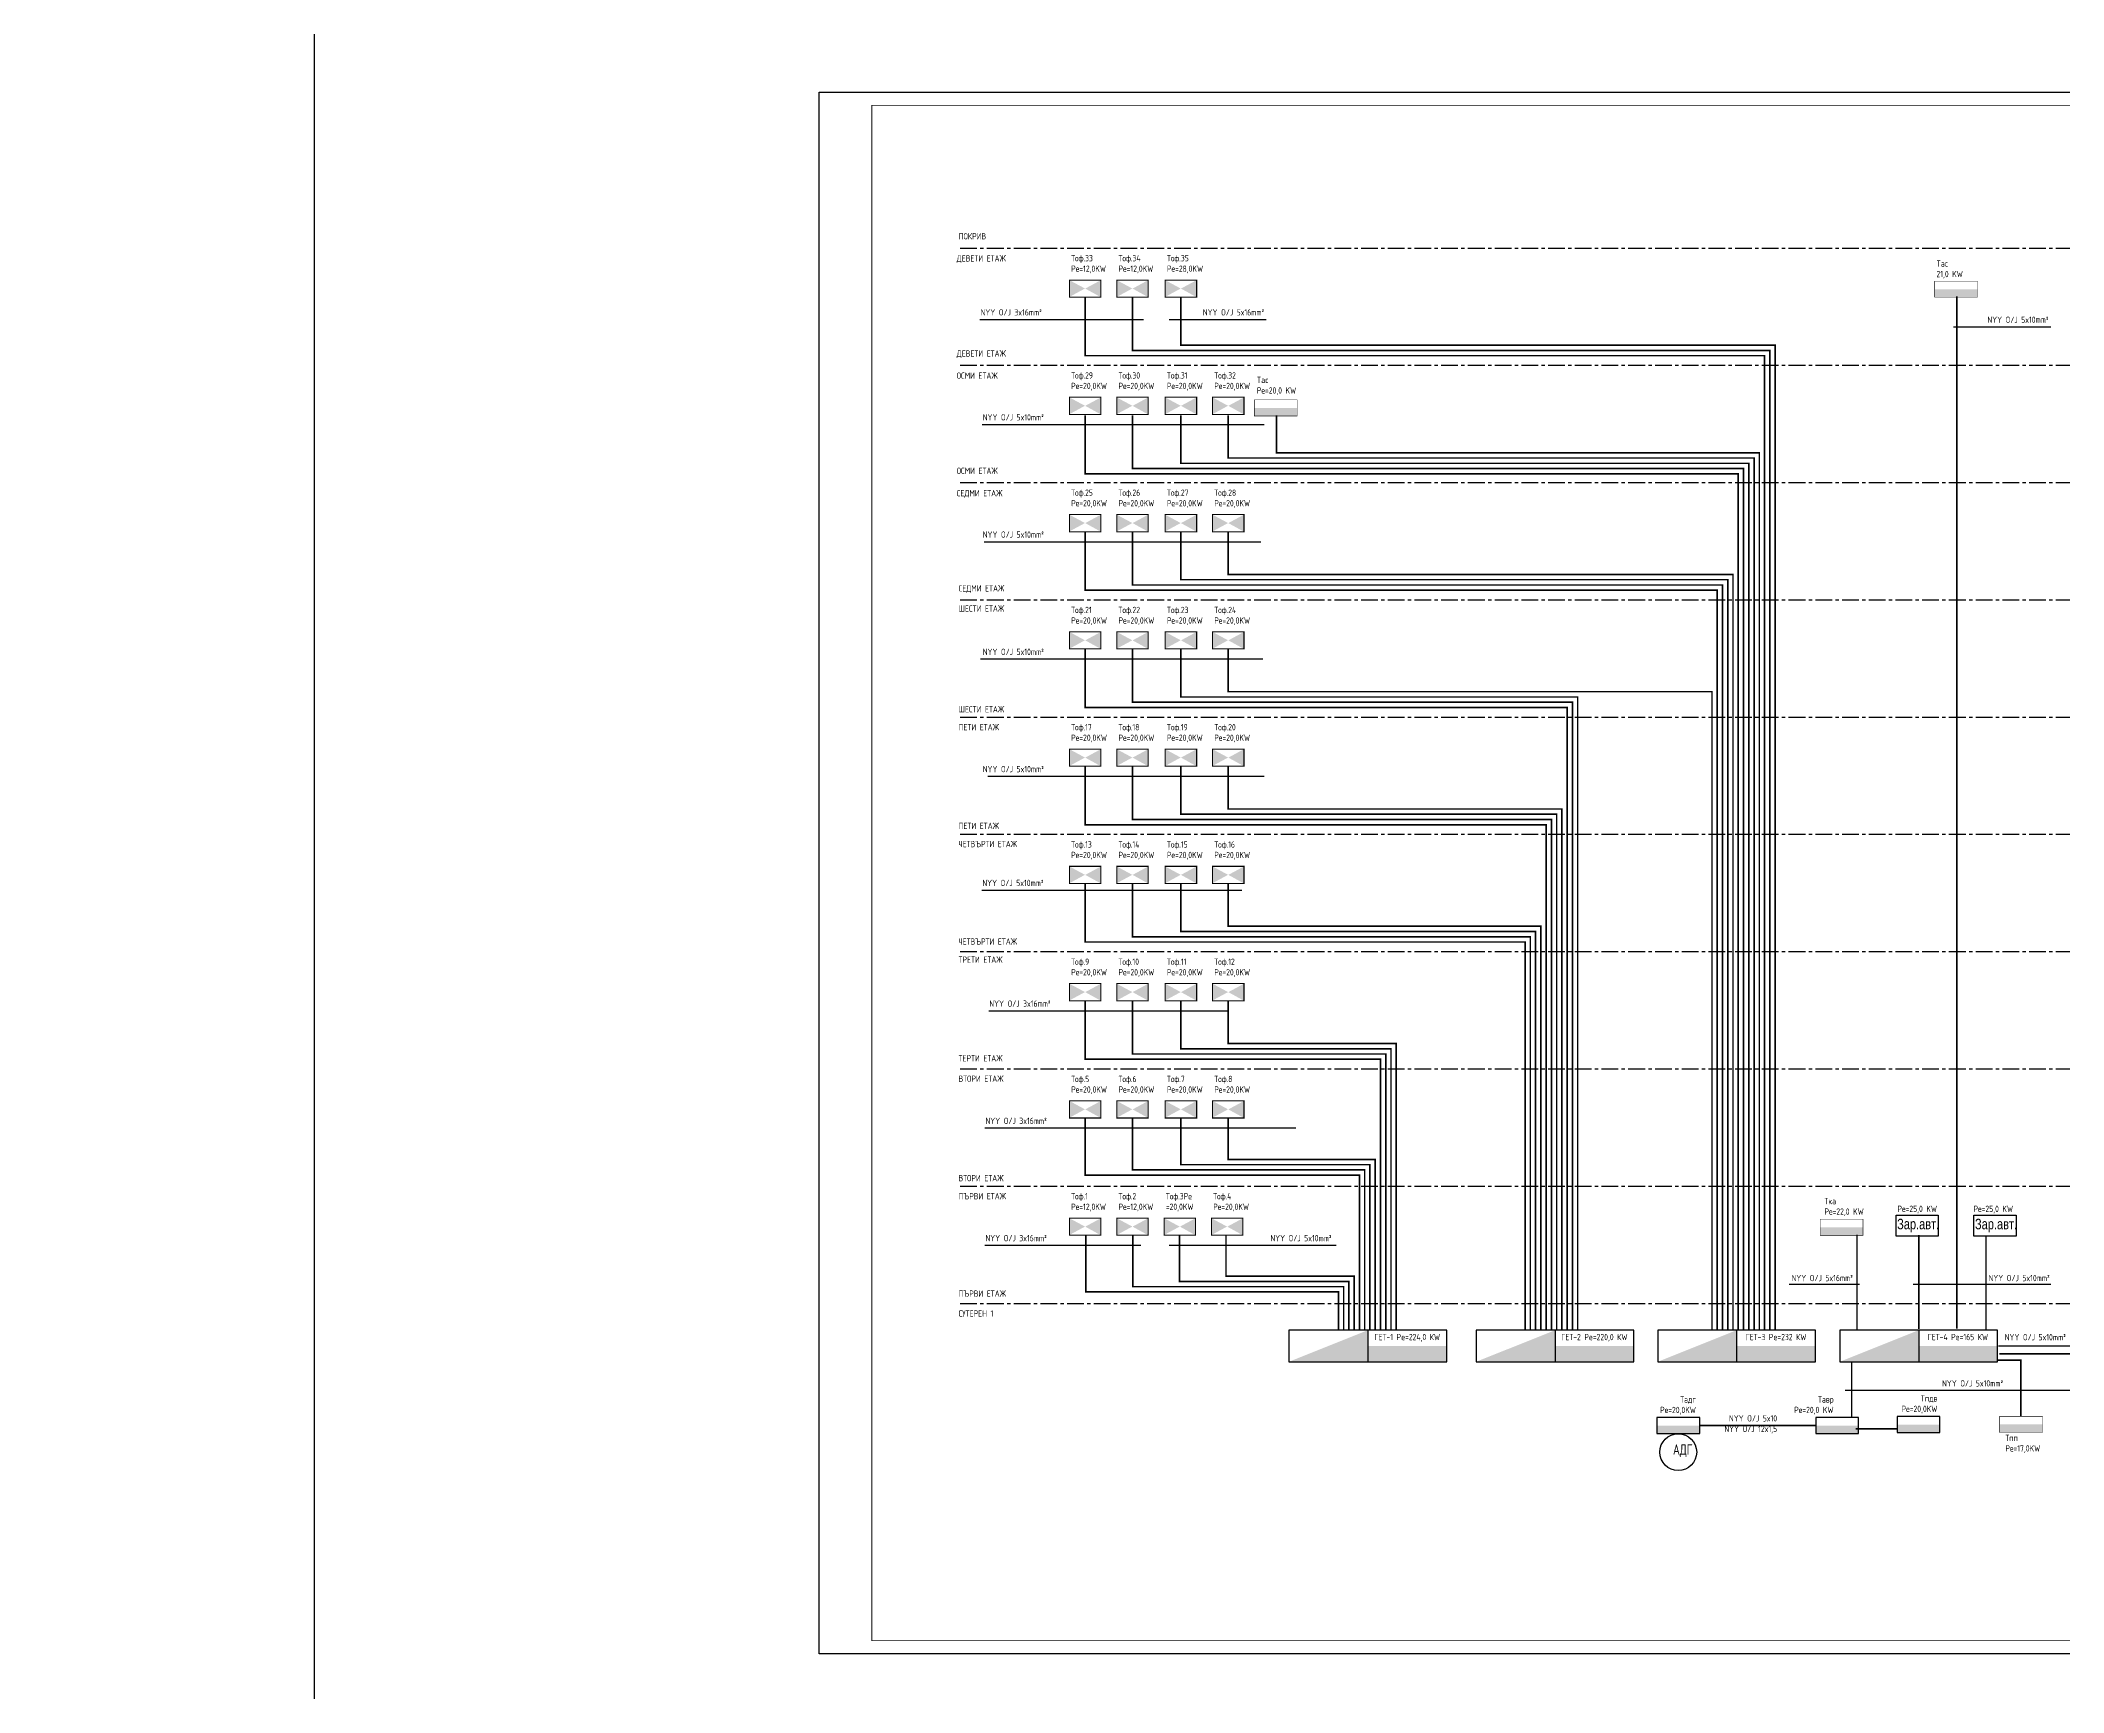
# Model space of a CAD drawing. Extents: x 25325 to 182345, y 3956 to 147305.
# Drawn here: x 41209 to 45055, y 14581 to 17723 of the extents above; entities that cross this region are included whole.
import ezdxf

# ---------------------------------------------------------------- set-up
doc = ezdxf.new("R2010")
doc.units = 0
doc.header["$MEASUREMENT"] = 0
doc.linetypes.add('CENTER', pattern=[50.8, 31.75, -6.35, 6.35, -6.35])
doc.layers.get('0').update_dxf_attribs({"linetype": 'CONTINUOUS'})
doc.layers.add('CAT6A UNDERGROUND PORTS ROUTING', color=1, linetype='CONTINUOUS')
doc.layers.add('ELSH', color=111, linetype='CONTINUOUS')
doc.styles.add('Alo_100', font='arial.ttf', dxfattribs={"width": 0.75, "height": 25})
doc.styles.get("Standard").update_dxf_attribs({"font": 'simplex.shx', "width": 0.7, "height": 10})
doc.styles.add('Tabla_100', font='simplex.shx', dxfattribs={"width": 0.7, "height": 20})

# ---------------------------------------------------------------- blocks, each defined once
blk = doc.blocks.new('A1_M100')
at = {"ltscale": 30}
blk.add_lwpolyline([(0, 5940), (8410, 5940), (8410, 0), (0, 0)], close=True, dxfattribs=at)
at = {"ltscale": 30, "const_width": 3}
blk.add_lwpolyline([(8360, 5890), (200, 5890), (200, 50), (8360, 50)], close=True, dxfattribs=at)

msp = doc.modelspace()

# ---------------------------------------------------------------- hatches: boundary and pattern name
at = {"layer": 'CAT6A UNDERGROUND PORTS ROUTING'}
h = msp.add_hatch(color=256, dxfattribs=at)
h.paths.add_polyline_path([(43224.71, 17267.02), (43194.94, 17250.96), (43224.71, 17234.61)])
h.paths.add_polyline_path([(43164.6, 17234.98), (43194.43, 17251.09), (43164.8, 17267.02)])
h = msp.add_hatch(color=256, dxfattribs=at)
h.paths.add_polyline_path([(43314.72, 17267.02), (43284.95, 17250.96), (43314.72, 17234.61)])
h.paths.add_polyline_path([(43254.61, 17234.98), (43284.44, 17251.09), (43254.81, 17267.02)])
h = msp.add_hatch(color=256, dxfattribs=at)
h.paths.add_polyline_path([(43406.73, 17267.02), (43376.97, 17250.96), (43406.73, 17234.61)])
h.paths.add_polyline_path([(43346.63, 17234.98), (43376.46, 17251.09), (43346.82, 17267.02)])
for points in [[(44891.22, 17234.61), (44809.75, 17234.61), (44809.75, 17249.8), (44891.22, 17249.8)], [(43597.86, 17008.82), (43516.39, 17008.82), (43516.39, 17024.01), (43597.86, 17024.01)], [(44673.44, 15450.61), (44591.97, 15450.61), (44591.97, 15465.8), (44673.44, 15465.8)], [(44281.63, 15073.37), (44363.1, 15073.37), (44363.1, 15088.56), (44281.63, 15088.56)], [(44583.62, 15073.37), (44665.08, 15073.37), (44665.08, 15088.56), (44583.62, 15088.56)], [(44738.37, 15075.51), (44819.84, 15075.51), (44819.84, 15090.7), (44738.37, 15090.7)], [(45014.75, 15075.6), (44933.28, 15075.6), (44933.28, 15090.79), (45014.75, 15090.79)]]:
    msp.add_hatch(color=256, dxfattribs=at).paths.add_polyline_path(points)
h = msp.add_hatch(color=256, dxfattribs=at)
h.paths.add_polyline_path([(43224.71, 17044.02), (43194.94, 17027.96), (43224.71, 17011.61)])
h.paths.add_polyline_path([(43164.6, 17011.98), (43194.43, 17028.09), (43164.8, 17044.02)])
h = msp.add_hatch(color=256, dxfattribs=at)
h.paths.add_polyline_path([(43314.72, 17044.02), (43284.95, 17027.96), (43314.72, 17011.61)])
h.paths.add_polyline_path([(43254.61, 17011.98), (43284.44, 17028.09), (43254.81, 17044.02)])
h = msp.add_hatch(color=256, dxfattribs=at)
h.paths.add_polyline_path([(43406.73, 17044.02), (43376.97, 17027.96), (43406.73, 17011.61)])
h.paths.add_polyline_path([(43346.63, 17011.98), (43376.46, 17028.09), (43346.82, 17044.02)])
h = msp.add_hatch(color=256, dxfattribs=at)
h.paths.add_polyline_path([(43496.74, 17044.02), (43466.98, 17027.96), (43496.74, 17011.61)])
h.paths.add_polyline_path([(43436.63, 17011.98), (43466.47, 17028.09), (43436.83, 17044.02)])
h = msp.add_hatch(color=256, dxfattribs=at)
h.paths.add_polyline_path([(43224.71, 16821.02), (43194.94, 16804.96), (43224.71, 16788.61)])
h.paths.add_polyline_path([(43164.6, 16788.98), (43194.43, 16805.09), (43164.8, 16821.02)])
h = msp.add_hatch(color=256, dxfattribs=at)
h.paths.add_polyline_path([(43314.72, 16821.02), (43284.95, 16804.96), (43314.72, 16788.61)])
h.paths.add_polyline_path([(43254.61, 16788.98), (43284.44, 16805.09), (43254.81, 16821.02)])
h = msp.add_hatch(color=256, dxfattribs=at)
h.paths.add_polyline_path([(43406.73, 16821.02), (43376.97, 16804.96), (43406.73, 16788.61)])
h.paths.add_polyline_path([(43346.63, 16788.98), (43376.46, 16805.09), (43346.82, 16821.02)])
h = msp.add_hatch(color=256, dxfattribs=at)
h.paths.add_polyline_path([(43496.74, 16821.02), (43466.98, 16804.96), (43496.74, 16788.61)])
h.paths.add_polyline_path([(43436.63, 16788.98), (43466.47, 16805.09), (43436.83, 16821.02)])
h = msp.add_hatch(color=256, dxfattribs=at)
h.paths.add_polyline_path([(43224.71, 16598.02), (43194.94, 16581.96), (43224.71, 16565.61)])
h.paths.add_polyline_path([(43164.6, 16565.98), (43194.43, 16582.09), (43164.8, 16598.02)])
h = msp.add_hatch(color=256, dxfattribs=at)
h.paths.add_polyline_path([(43314.72, 16598.02), (43284.95, 16581.96), (43314.72, 16565.61)])
h.paths.add_polyline_path([(43254.61, 16565.98), (43284.44, 16582.09), (43254.81, 16598.02)])
h = msp.add_hatch(color=256, dxfattribs=at)
h.paths.add_polyline_path([(43406.73, 16598.02), (43376.97, 16581.96), (43406.73, 16565.61)])
h.paths.add_polyline_path([(43346.63, 16565.98), (43376.46, 16582.09), (43346.82, 16598.02)])
h = msp.add_hatch(color=256, dxfattribs=at)
h.paths.add_polyline_path([(43496.74, 16598.02), (43466.98, 16581.96), (43496.74, 16565.61)])
h.paths.add_polyline_path([(43436.63, 16565.98), (43466.47, 16582.09), (43436.83, 16598.02)])
h = msp.add_hatch(color=256, dxfattribs=at)
h.paths.add_polyline_path([(43224.71, 16375.02), (43194.94, 16358.96), (43224.71, 16342.61)])
h.paths.add_polyline_path([(43164.6, 16342.98), (43194.43, 16359.09), (43164.8, 16375.02)])
h = msp.add_hatch(color=256, dxfattribs=at)
h.paths.add_polyline_path([(43314.72, 16375.02), (43284.95, 16358.96), (43314.72, 16342.61)])
h.paths.add_polyline_path([(43254.61, 16342.98), (43284.44, 16359.09), (43254.81, 16375.02)])
h = msp.add_hatch(color=256, dxfattribs=at)
h.paths.add_polyline_path([(43406.73, 16375.02), (43376.97, 16358.96), (43406.73, 16342.61)])
h.paths.add_polyline_path([(43346.63, 16342.98), (43376.46, 16359.09), (43346.82, 16375.02)])
h = msp.add_hatch(color=256, dxfattribs=at)
h.paths.add_polyline_path([(43496.74, 16375.02), (43466.98, 16358.96), (43496.74, 16342.61)])
h.paths.add_polyline_path([(43436.63, 16342.98), (43466.47, 16359.09), (43436.83, 16375.02)])
h = msp.add_hatch(color=256, dxfattribs=at)
h.paths.add_polyline_path([(43224.71, 16152.02), (43194.94, 16135.96), (43224.71, 16119.61)])
h.paths.add_polyline_path([(43164.6, 16119.98), (43194.43, 16136.09), (43164.8, 16152.02)])
h = msp.add_hatch(color=256, dxfattribs=at)
h.paths.add_polyline_path([(43314.72, 16152.02), (43284.95, 16135.96), (43314.72, 16119.61)])
h.paths.add_polyline_path([(43254.61, 16119.98), (43284.44, 16136.09), (43254.81, 16152.02)])
h = msp.add_hatch(color=256, dxfattribs=at)
h.paths.add_polyline_path([(43406.73, 16152.02), (43376.97, 16135.96), (43406.73, 16119.61)])
h.paths.add_polyline_path([(43346.63, 16119.98), (43376.46, 16136.09), (43346.82, 16152.02)])
h = msp.add_hatch(color=256, dxfattribs=at)
h.paths.add_polyline_path([(43496.74, 16152.02), (43466.98, 16135.96), (43496.74, 16119.61)])
h.paths.add_polyline_path([(43436.63, 16119.98), (43466.47, 16136.09), (43436.83, 16152.02)])
h = msp.add_hatch(color=256, dxfattribs=at)
h.paths.add_polyline_path([(43224.71, 15929.02), (43194.94, 15912.96), (43224.71, 15896.61)])
h.paths.add_polyline_path([(43164.6, 15896.98), (43194.43, 15913.09), (43164.8, 15929.02)])
h = msp.add_hatch(color=256, dxfattribs=at)
h.paths.add_polyline_path([(43314.72, 15929.02), (43284.95, 15912.96), (43314.72, 15896.61)])
h.paths.add_polyline_path([(43254.61, 15896.98), (43284.44, 15913.09), (43254.81, 15929.02)])
h = msp.add_hatch(color=256, dxfattribs=at)
h.paths.add_polyline_path([(43406.73, 15929.02), (43376.97, 15912.96), (43406.73, 15896.61)])
h.paths.add_polyline_path([(43346.63, 15896.98), (43376.46, 15913.09), (43346.82, 15929.02)])
h = msp.add_hatch(color=256, dxfattribs=at)
h.paths.add_polyline_path([(43496.74, 15929.02), (43466.98, 15912.96), (43496.74, 15896.61)])
h.paths.add_polyline_path([(43436.63, 15896.98), (43466.47, 15913.09), (43436.83, 15929.02)])
h = msp.add_hatch(color=256, dxfattribs=at)
h.paths.add_polyline_path([(43224.71, 15706.02), (43194.94, 15689.96), (43224.71, 15673.61)])
h.paths.add_polyline_path([(43164.6, 15673.98), (43194.43, 15690.09), (43164.8, 15706.02)])
h = msp.add_hatch(color=256, dxfattribs=at)
h.paths.add_polyline_path([(43314.72, 15706.02), (43284.95, 15689.96), (43314.72, 15673.61)])
h.paths.add_polyline_path([(43254.61, 15673.98), (43284.44, 15690.09), (43254.81, 15706.02)])
h = msp.add_hatch(color=256, dxfattribs=at)
h.paths.add_polyline_path([(43406.73, 15706.02), (43376.97, 15689.96), (43406.73, 15673.61)])
h.paths.add_polyline_path([(43346.63, 15673.98), (43376.46, 15690.09), (43346.82, 15706.02)])
h = msp.add_hatch(color=256, dxfattribs=at)
h.paths.add_polyline_path([(43496.74, 15706.02), (43466.98, 15689.96), (43496.74, 15673.61)])
h.paths.add_polyline_path([(43436.63, 15673.98), (43466.47, 15690.09), (43436.83, 15706.02)])
h = msp.add_hatch(color=256, dxfattribs=at)
h.paths.add_polyline_path([(43224.71, 15483.02), (43194.94, 15466.96), (43224.71, 15450.61)])
h.paths.add_polyline_path([(43164.6, 15450.98), (43194.43, 15467.09), (43164.8, 15483.02)])
h = msp.add_hatch(color=256, dxfattribs=at)
h.paths.add_polyline_path([(43314.72, 15483.02), (43284.95, 15466.96), (43314.72, 15450.61)])
h.paths.add_polyline_path([(43254.61, 15450.98), (43284.44, 15467.09), (43254.81, 15483.02)])
h = msp.add_hatch(color=256, dxfattribs=at)
h.paths.add_polyline_path([(43404.73, 15483.02), (43374.96, 15466.96), (43404.73, 15450.61)])
h.paths.add_polyline_path([(43344.62, 15450.98), (43374.45, 15467.09), (43344.81, 15483.02)])
h = msp.add_hatch(color=256, dxfattribs=at)
h.paths.add_polyline_path([(43494.73, 15483.02), (43464.97, 15466.96), (43494.73, 15450.61)])
h.paths.add_polyline_path([(43434.63, 15450.98), (43464.46, 15467.09), (43434.82, 15483.02)])
h = msp.add_hatch(color=256, dxfattribs=at)
h.paths.add_polyline_path([(43732.07, 15269.99), (43582.07, 15209.99), (43732.07, 15209.99)])
h.paths.add_polyline_path([(43882.07, 15209.99), (43882.07, 15239.99), (43732.07, 15239.99), (43732.07, 15209.99)])
h = msp.add_hatch(color=256, dxfattribs=at)
h.paths.add_polyline_path([(44088.05, 15269.99), (43938.05, 15209.99), (44088.05, 15209.99)])
h.paths.add_polyline_path([(44238.05, 15209.99), (44238.05, 15239.99), (44088.05, 15239.99), (44088.05, 15209.99)])
h = msp.add_hatch(color=256, dxfattribs=at)
h.paths.add_polyline_path([(44433.29, 15269.99), (44283.29, 15209.99), (44433.29, 15209.99)])
h.paths.add_polyline_path([(44583.29, 15209.99), (44583.29, 15239.99), (44433.29, 15239.99), (44433.29, 15209.99)])
h = msp.add_hatch(color=256, dxfattribs=at)
h.paths.add_polyline_path([(44779.36, 15269.99), (44629.36, 15209.99), (44779.36, 15209.99)])
h.paths.add_polyline_path([(44929.36, 15209.99), (44929.36, 15239.99), (44779.36, 15239.99), (44779.36, 15209.99)])

# ---------------------------------------------------------------- linework, layer by layer
for p, q in [((44736.46, 15488.84), (44816.46, 15488.84)), ((44736.46, 15448.84), (44736.46, 15488.84)), ((44816.46, 15488.84), (44816.46, 15448.84)), ((44884.49, 15488.84), (44964.49, 15488.84)), ((44884.49, 15448.84), (44884.49, 15488.84)), ((44964.49, 15488.84), (44964.49, 15448.84)), ((44816.46, 15448.84), (44736.46, 15448.84)), ((44964.49, 15448.84), (44884.49, 15448.84)), ((43882.07, 15269.99), (43582.07, 15269.99)), ((43582.07, 15269.99), (43582.07, 15209.99)), ((43732.07, 15269.99), (43732.07, 15209.58)), ((43882.07, 15209.99), (43882.07, 15269.99)), ((44238.05, 15269.99), (43938.05, 15269.99)), ((43938.05, 15269.99), (43938.05, 15209.99)), ((44088.05, 15269.99), (44088.05, 15209.58)), ((44238.05, 15209.99), (44238.05, 15269.99)), ((44583.29, 15269.99), (44283.29, 15269.99)), ((44283.29, 15269.99), (44283.29, 15209.99)), ((44433.29, 15269.99), (44433.29, 15209.58)), ((44583.29, 15209.99), (44583.29, 15269.99)), ((44929.36, 15269.99), (44629.36, 15269.99)), ((44629.36, 15269.99), (44629.36, 15209.99)), ((44779.36, 15269.99), (44779.36, 15209.58)), ((44929.36, 15209.99), (44929.36, 15269.99)), ((43582.07, 15209.99), (43882.07, 15209.99)), ((43938.05, 15209.99), (44238.05, 15209.99)), ((44283.29, 15209.99), (44583.29, 15209.99)), ((44629.36, 15209.99), (44929.36, 15209.99))]:
    msp.add_line(p, q, dxfattribs=at)
for points in [[(41729.83, 21264.26), (25324.54, 21264.26), (25324.54, 3956.14), (41729.83, 3956.14)], [(41729.83, 21264.26), (51905.6, 21264.26), (51905.6, 3956.14), (41729.83, 3956.14)], [(44363.1, 15103.85), (44281.63, 15103.85), (44281.63, 15073.37), (44363.1, 15073.37)], [(44665.08, 15103.85), (44583.62, 15103.85), (44583.62, 15073.37), (44665.08, 15073.37)], [(44819.84, 15105.99), (44738.37, 15105.99), (44738.37, 15075.51), (44819.84, 15075.51)]]:
    msp.add_lwpolyline(points, close=True, dxfattribs=at)
for points, const_width in [([(43164.8, 17267.22), (43224.71, 17267.22), (43224.71, 17234.61), (43164.8, 17234.61)], 2), ([(43254.81, 17267.22), (43314.72, 17267.22), (43314.72, 17234.61), (43254.81, 17234.61)], 2), ([(43346.82, 17267.22), (43406.73, 17267.22), (43406.73, 17234.61), (43346.82, 17234.61)], 2), ([(44809.75, 17265.09), (44891.22, 17265.09), (44891.22, 17234.61), (44809.75, 17234.61)], 1), ([(43164.8, 17044.22), (43224.71, 17044.22), (43224.71, 17011.61), (43164.8, 17011.61)], 2), ([(43254.81, 17044.22), (43314.72, 17044.22), (43314.72, 17011.61), (43254.81, 17011.61)], 2), ([(43346.82, 17044.22), (43406.73, 17044.22), (43406.73, 17011.61), (43346.82, 17011.61)], 2), ([(43436.83, 17044.22), (43496.74, 17044.22), (43496.74, 17011.61), (43436.83, 17011.61)], 2), ([(43516.39, 17039.3), (43597.86, 17039.3), (43597.86, 17008.82), (43516.39, 17008.82)], 1), ([(43164.8, 16821.22), (43224.71, 16821.22), (43224.71, 16788.61), (43164.8, 16788.61)], 2), ([(43254.81, 16821.22), (43314.72, 16821.22), (43314.72, 16788.61), (43254.81, 16788.61)], 2), ([(43346.82, 16821.22), (43406.73, 16821.22), (43406.73, 16788.61), (43346.82, 16788.61)], 2), ([(43436.83, 16821.22), (43496.74, 16821.22), (43496.74, 16788.61), (43436.83, 16788.61)], 2), ([(43164.8, 16598.22), (43224.71, 16598.22), (43224.71, 16565.61), (43164.8, 16565.61)], 2), ([(43254.81, 16598.22), (43314.72, 16598.22), (43314.72, 16565.61), (43254.81, 16565.61)], 2), ([(43346.82, 16598.22), (43406.73, 16598.22), (43406.73, 16565.61), (43346.82, 16565.61)], 2), ([(43436.83, 16598.22), (43496.74, 16598.22), (43496.74, 16565.61), (43436.83, 16565.61)], 2), ([(43164.8, 16375.22), (43224.71, 16375.22), (43224.71, 16342.61), (43164.8, 16342.61)], 2), ([(43254.81, 16375.22), (43314.72, 16375.22), (43314.72, 16342.61), (43254.81, 16342.61)], 2), ([(43346.82, 16375.22), (43406.73, 16375.22), (43406.73, 16342.61), (43346.82, 16342.61)], 2), ([(43436.83, 16375.22), (43496.74, 16375.22), (43496.74, 16342.61), (43436.83, 16342.61)], 2), ([(43164.8, 16152.22), (43224.71, 16152.22), (43224.71, 16119.61), (43164.8, 16119.61)], 2), ([(43254.81, 16152.22), (43314.72, 16152.22), (43314.72, 16119.61), (43254.81, 16119.61)], 2), ([(43346.82, 16152.22), (43406.73, 16152.22), (43406.73, 16119.61), (43346.82, 16119.61)], 2), ([(43436.83, 16152.22), (43496.74, 16152.22), (43496.74, 16119.61), (43436.83, 16119.61)], 2), ([(43164.8, 15929.22), (43224.71, 15929.22), (43224.71, 15896.61), (43164.8, 15896.61)], 2), ([(43254.81, 15929.22), (43314.72, 15929.22), (43314.72, 15896.61), (43254.81, 15896.61)], 2), ([(43346.82, 15929.22), (43406.73, 15929.22), (43406.73, 15896.61), (43346.82, 15896.61)], 2), ([(43436.83, 15929.22), (43496.74, 15929.22), (43496.74, 15896.61), (43436.83, 15896.61)], 2), ([(43164.8, 15706.22), (43224.71, 15706.22), (43224.71, 15673.61), (43164.8, 15673.61)], 2), ([(43254.81, 15706.22), (43314.72, 15706.22), (43314.72, 15673.61), (43254.81, 15673.61)], 2), ([(43346.82, 15706.22), (43406.73, 15706.22), (43406.73, 15673.61), (43346.82, 15673.61)], 2), ([(43436.83, 15706.22), (43496.74, 15706.22), (43496.74, 15673.61), (43436.83, 15673.61)], 2), ([(43164.8, 15483.22), (43224.71, 15483.22), (43224.71, 15450.61), (43164.8, 15450.61)], 2), ([(43254.81, 15483.22), (43314.72, 15483.22), (43314.72, 15450.61), (43254.81, 15450.61)], 2), ([(43344.81, 15483.22), (43404.73, 15483.22), (43404.73, 15450.61), (43344.81, 15450.61)], 2), ([(43434.82, 15483.22), (43494.73, 15483.22), (43494.73, 15450.61), (43434.82, 15450.61)], 2), ([(44591.97, 15481.09), (44673.44, 15481.09), (44673.44, 15450.61), (44591.97, 15450.61)], 1), ([(44933.28, 15106.08), (45014.75, 15106.08), (45014.75, 15075.6), (44933.28, 15075.6)], 1)]:
    msp.add_lwpolyline(points, close=True, dxfattribs=dict(at, const_width=const_width))
at = {"layer": 'ELSH', "linetype": 'CENTER'}
for p, q in [((42957.38, 17328.13), (45625.83, 17328.13)), ((42957.38, 17105.13), (45625.83, 17105.13)), ((42957.38, 16882.13), (45625.83, 16882.13)), ((42957.38, 16659.13), (45625.83, 16659.13)), ((42957.38, 16436.13), (45625.83, 16436.13)), ((42957.38, 16213.13), (45625.83, 16213.13)), ((42957.38, 15990.13), (45625.83, 15990.13)), ((42957.38, 15767.13), (45625.83, 15767.13)), ((42957.38, 15544.13), (45625.83, 15544.13)), ((42957.38, 15321.13), (45625.83, 15321.13))]:
    msp.add_line(p, q, dxfattribs=at)
at = {"layer": 'ELSH'}
for p, q in [((43305.56, 17191.6), (42994.82, 17191.6)), ((43538.97, 17191.6), (43354.24, 17191.6)), ((45030.43, 17177.54), (44845.69, 17177.54)), ((43534.87, 16991.96), (42998.93, 16991.96)), ((43529.05, 16768.96), (43002.78, 16768.96)), ((43532.5, 16545.96), (42995.58, 16545.96)), ((43534.87, 16322.96), (43009.87, 16322.96)), ((43492.58, 16106.45), (42998.23, 16106.45)), ((43465.78, 15876.96), (43011.43, 15876.96)), ((43595, 15653.96), (43004.15, 15653.96)), ((43300.6, 15430.96), (43004.15, 15430.96)), ((43672.07, 15430.96), (43354.71, 15430.96)), ((44533.43, 15357.5), (44666.74, 15357.5)), ((44768.62, 15357.5), (45030.59, 15357.5)), ((43756.18, 15270.44), (43756.18, 15270.44)), ((44639.52, 15156.2), (45167.94, 15156.2))]:
    msp.add_line(p, q, dxfattribs=at)
at = {"layer": 'ELSH', "const_width": 3}
for points in [[(43194.75, 17234.61), (43194.75, 17123.33), (44486.41, 17123.33), (44486.41, 15270.44)], [(43284.76, 17234.61), (43284.76, 17133.33), (44496.41, 17133.33), (44496.41, 15270.44)], [(43376.78, 17234.61), (43376.78, 17143.33), (44506.41, 17143.33), (44506.41, 15270.44)], [(44851.98, 15272.69), (44851.98, 17236.28)], [(43194.75, 17009.97), (43194.75, 16898.69), (44436.41, 16898.69), (44436.41, 15270.28)], [(43284.76, 17009.97), (43284.76, 16908.69), (44446.41, 16908.69), (44446.41, 15270.29)], [(43376.78, 17009.97), (43376.78, 16918.69), (44456.41, 16918.69), (44456.41, 15270.31)], [(43466.79, 17009.97), (43466.79, 16928.69), (44466.41, 16928.69), (44466.41, 15270.32)], [(43558.6, 17009.97), (43558.6, 16938.69), (44476.41, 16938.69), (44476.41, 15270.34)], [(43194.75, 16788.61), (43194.75, 16677.33), (44396.41, 16677.33), (44396.41, 15270.22)], [(43284.76, 16788.61), (43284.76, 16687.33), (44406.41, 16687.33), (44406.41, 15270.24)], [(43376.78, 16788.61), (43376.78, 16697.33), (44416.41, 16697.33), (44416.41, 15270.25)], [(43466.79, 16788.61), (43466.79, 16707.33), (44426.41, 16707.33), (44426.41, 15270.27)], [(43194.75, 16565.61), (43194.75, 16454.33), (44111.11, 16454.33), (44111.11, 15270.16)], [(43284.76, 16565.61), (43284.76, 16464.33), (44121.11, 16464.33), (44121.11, 15270.18)], [(43376.78, 16565.61), (43376.78, 16474.33), (44131.11, 16474.33), (44131.11, 15270.19)], [(43466.79, 16565.61), (43466.79, 16484.33), (44386.41, 16484.33), (44386.41, 15270.21)], [(43194.75, 16342.61), (43194.75, 16231.33), (44071.11, 16231.33), (44071.11, 15269.99)], [(43284.76, 16342.61), (43284.76, 16241.33), (44081.11, 16241.33), (44081.11, 15269.99)], [(43376.78, 16342.61), (43376.78, 16251.33), (44091.11, 16251.33), (44091.11, 15269.99)], [(43466.79, 16342.61), (43466.79, 16261.33), (44101.11, 16261.33), (44101.11, 15269.99)], [(43194.75, 16119.61), (43194.75, 16008.33), (44031.11, 16008.33), (44031.11, 15269.99)], [(43284.76, 16119.61), (43284.76, 16018.33), (44041.11, 16018.33), (44041.11, 15269.99)], [(43376.78, 16119.61), (43376.78, 16028.33), (44051.11, 16028.33), (44051.11, 15269.99)], [(43466.79, 16119.61), (43466.79, 16038.33), (44061.11, 16038.33), (44061.11, 15269.99)], [(43194.75, 15896.61), (43194.75, 15785.33), (43756.18, 15785.33), (43756.18, 15269.99)], [(43284.76, 15896.61), (43284.76, 15795.33), (43766.18, 15795.33), (43766.18, 15269.99)], [(43376.78, 15896.61), (43376.78, 15805.33), (43776.18, 15805.33), (43776.18, 15269.99)], [(43466.79, 15896.61), (43466.79, 15815.33), (43786.18, 15815.33), (43786.18, 15269.99)], [(43194.75, 15673.61), (43194.75, 15564.9), (43716.18, 15564.9), (43716.18, 15270.44)], [(43284.76, 15673.61), (43284.76, 15574.9), (43726.18, 15574.9), (43726.18, 15270.44)], [(43376.78, 15673.61), (43376.78, 15584.9), (43736.18, 15584.9), (43736.18, 15270.44)], [(43466.79, 15673.61), (43466.79, 15594.9), (43746.18, 15594.9), (43746.18, 15270.44)], [(43196.06, 15451.32), (43196.06, 15342.79), (43676.18, 15342.79), (43676.18, 15270.44)], [(43285.49, 15451.32), (43285.49, 15352.79), (43686.18, 15352.79), (43686.18, 15270.44)], [(43374.2, 15451.32), (43374.2, 15362.79), (43696.18, 15362.79), (43696.18, 15270.44)], [(43462.52, 15451.32), (43462.52, 15372.79), (43706.18, 15372.79), (43706.18, 15270.44)], [(44662.11, 15451.43), (44662.11, 15271.41)], [(44779.79, 15272.4), (44779.79, 15451.06)], [(44907.28, 15449.1), (44907.28, 15270.63)], [(44930.51, 15239.99), (45207.95, 15239.99)], [(44651.97, 15209.18), (44651.97, 15104.88)], [(44929.38, 15212.88), (44973.67, 15212.88), (44973.67, 15105.73)], [(45155.51, 15104.95), (45155.51, 15225.31), (44932.49, 15225.31)], [(44585.59, 15088.61), (44364.07, 15088.61)], [(44659.64, 15082.56), (44739.15, 15082.56)]]:
    msp.add_lwpolyline(points, dxfattribs=at)
at = {"layer": 'ELSH'}
msp.add_circle((44322.36, 15038.1), 35, dxfattribs=at)

# ---------------------------------------------------------------- block references
at = {"layer": 'ELSH', "xscale": 0.5, "yscale": 0.5, "zscale": 0.5}
msp.add_blockref('A1_M100', (42689.24, 14654.56), dxfattribs=at)

# ---------------------------------------------------------------- texts
at = {"layer": 'CAT6A UNDERGROUND PORTS ROUTING', "style": 'Alo_100', "width": 0.75}
for p in [(44738.43, 15461.96), (44886.45, 15461.96)]:
    msp.add_text('Зар.авт.', height=20, dxfattribs=at).set_placement(p)
at = {"layer": 'ELSH', "char_height": 12}
for s, insert, attachment_point in [('{\\Fsimplex|c204;ПОКРИВ}', (42954.26, 17356.48), 1), ('ДЕВЕТИ ЕТАЖ', (42950.56, 17314.39), 1), ('{\\Fsimplex|c204;Тоф.3}3{\\Fsimplex|c204;\\PРе}=12{\\Fsimplex|c204;,0}KW', (43168.2, 17314.8), 1), ('{\\Fsimplex|c204;Тоф.3}4\\P{\\Fsimplex|c204;Ре}=12{\\Fsimplex|c204;,0}KW', (43258.21, 17314.8), 1), ('{\\Fsimplex|c204;Тоф.3}5\\P{\\Fsimplex|c204;Ре}=28{\\Fsimplex|c204;,0}KW', (43350.23, 17314.8), 1), ('Tac\\P21,0 KW', (44813.18, 17304.64), 1), ('NYY O/J 3x16mm²', (42996.03, 17211.78), 1), ('NYY O/J 5x16mm²', (43418.57, 17211.78), 1), ('NYY O/J 5x10mm²', (44910.03, 17197.72), 1), ('ДЕВЕТИ ЕТАЖ', (42950.56, 17133.48), 1), ('ОСМИ ЕТАЖ', (42950.56, 17091.39), 1), ('{\\Fsimplex|c204;Тоф.2}9{\\Fsimplex|c204;\\PРе}=20{\\Fsimplex|c204;,0}KW', (43168.2, 17091.8), 1), ('{\\Fsimplex|c204;Тоф.}30\\P{\\Fsimplex|c204;Ре}=20{\\Fsimplex|c204;,0}KW', (43258.21, 17091.8), 1), ('{\\Fsimplex|c204;Тоф.}31\\P{\\Fsimplex|c204;Ре}=20{\\Fsimplex|c204;,0}KW', (43350.23, 17091.8), 1), ('{\\Fsimplex|c204;Тоф.3}2\\P{\\Fsimplex|c204;Ре}=20{\\Fsimplex|c204;,0}KW', (43440.24, 17091.8), 1), ('Tac {\\Fsimplex|c204;\\PРе}=20{\\Fsimplex|c204;,0 }KW', (43521.18, 17083.28), 1), ('NYY O/J 5x10mm²', (43000.14, 17012.14), 1), ('ОСМИ ЕТАЖ', (42950.56, 16910.48), 1), ('СЕДМИ ЕТАЖ', (42950.56, 16867.8), 1), ('{\\Fsimplex|c204;Тоф.2}5\\P{\\Fsimplex|c204;Ре}=20{\\Fsimplex|c204;,0}KW', (43168.2, 16868.8), 1), ('{\\Fsimplex|c204;Тоф.2}6\\P{\\Fsimplex|c204;Ре}=20{\\Fsimplex|c204;,0}KW', (43258.21, 16868.8), 1), ('{\\Fsimplex|c204;Тоф.2}7\\P{\\Fsimplex|c204;Ре}=20{\\Fsimplex|c204;,0}KW', (43350.23, 16868.8), 1), ('{\\Fsimplex|c204;Тоф.2}8\\P{\\Fsimplex|c204;Ре}=20{\\Fsimplex|c204;,0}KW', (43440.24, 16868.8), 1), ('NYY O/J 5x10mm²', (43000.14, 16789.14), 1), ('СЕДМИ ЕТАЖ', (42954.1, 16686.88), 1), ('ШЕСТИ ЕТАЖ', (42954.1, 16648.47), 1), ('{\\Fsimplex|c204;Тоф.}21\\P{\\Fsimplex|c204;Ре}=20{\\Fsimplex|c204;,0}KW', (43168.2, 16645.8), 1), ('{\\Fsimplex|c204;Тоф.2}2\\P{\\Fsimplex|c204;Ре}=20{\\Fsimplex|c204;,0}KW', (43258.21, 16645.8), 1), ('{\\Fsimplex|c204;Тоф.2}3\\P{\\Fsimplex|c204;Ре}=20{\\Fsimplex|c204;,0}KW', (43350.23, 16645.8), 1), ('{\\Fsimplex|c204;Тоф.2}4\\P{\\Fsimplex|c204;Ре}=20{\\Fsimplex|c204;,0}KW', (43440.24, 16645.8), 1), ('NYY O/J 5x10mm²', (43000.14, 16566.14), 1), ('ШЕСТИ ЕТАЖ', (42954.1, 16456.89), 1), ('ПЕТИ ЕТАЖ', (42954.1, 16422.74), 1), ('{\\Fsimplex|c204;Тоф.1}7{\\Fsimplex|c204;\\PРе}=20{\\Fsimplex|c204;,0}KW', (43168.2, 16422.8), 1), ('{\\Fsimplex|c204;Тоф.1}8\\P{\\Fsimplex|c204;Ре}=20{\\Fsimplex|c204;,0}KW', (43258.21, 16422.8), 1), ('{\\Fsimplex|c204;Тоф.1}9\\P{\\Fsimplex|c204;Ре}=20{\\Fsimplex|c204;,0}KW', (43350.23, 16422.8), 1), ('{\\Fsimplex|c204;Тоф.}20\\P{\\Fsimplex|c204;Ре}=20{\\Fsimplex|c204;,0}KW', (43440.24, 16422.8), 1), ('NYY O/J 5x10mm²', (43000.14, 16343.14), 1), ('ПЕТИ ЕТАЖ', (42954.1, 16235.09), 1), ('ЧЕТВЪРТИ ЕТАЖ', (42954.1, 16200.66), 1), ('{\\Fsimplex|c204;Тоф.1}3\\P{\\Fsimplex|c204;Ре}=20{\\Fsimplex|c204;,0}KW', (43168.2, 16199.8), 1), ('{\\Fsimplex|c204;Тоф.1}4{\\Fsimplex|c204;\\PРе}=20{\\Fsimplex|c204;,0}KW', (43258.21, 16199.8), 1), ('{\\Fsimplex|c204;Тоф.1}5\\P{\\Fsimplex|c204;Ре}=20{\\Fsimplex|c204;,0}KW', (43350.23, 16199.8), 1), ('{\\Fsimplex|c204;Тоф.1}6\\P{\\Fsimplex|c204;Ре}=20{\\Fsimplex|c204;,0}KW', (43440.24, 16199.8), 1), ('NYY O/J 5x10mm²', (42999.44, 16126.63), 1), ('ЧЕТВЪРТИ ЕТАЖ', (42954.1, 16015.14), 1), ('ТРЕТИ ЕТАЖ', (42954.1, 15980.72), 1), ('{\\Fsimplex|c204;Тоф.}9\\P{\\Fsimplex|c204;Ре}=20{\\Fsimplex|c204;,0}KW', (43168.2, 15976.8), 1), ('{\\Fsimplex|c204;Тоф.}10{\\Fsimplex|c204;\\PРе}=20{\\Fsimplex|c204;,0}KW', (43258.21, 15976.8), 1), ('{\\Fsimplex|c204;Тоф.}11\\P{\\Fsimplex|c204;Ре}=20{\\Fsimplex|c204;,0}KW', (43350.23, 15976.8), 1), ('{\\Fsimplex|c204;Тоф.1}2\\P{\\Fsimplex|c204;Ре}=20{\\Fsimplex|c204;,0}KW', (43440.24, 15976.8), 1), ('NYY O/J 3x16mm²', (43012.64, 15897.14), 1), ('ТЕРТИ ЕТАЖ', (42954.1, 15793.06), 1), ('ВТОРИ ЕТАЖ', (42954.1, 15754.37), 1), ('{\\Fsimplex|c204;Тоф.}5\\P{\\Fsimplex|c204;Ре}=20{\\Fsimplex|c204;,0}KW', (43168.2, 15753.8), 1), ('{\\Fsimplex|c204;Тоф.}6\\P{\\Fsimplex|c204;Ре}=20{\\Fsimplex|c204;,0}KW', (43258.21, 15753.8), 1), ('{\\Fsimplex|c204;Тоф.}7\\P{\\Fsimplex|c204;Ре}=20{\\Fsimplex|c204;,0}KW', (43350.23, 15753.8), 1), ('{\\Fsimplex|c204;Тоф.}8\\P{\\Fsimplex|c204;Ре}=20{\\Fsimplex|c204;,0}KW', (43440.24, 15753.8), 1), ('NYY O/J 3x16mm²', (43005.36, 15674.14), 1), ('ВТОРИ ЕТАЖ', (42954.1, 15565.27), 1), ('ПЪРВИ ЕТАЖ', (42954.1, 15530.84), 1), ('{\\Fsimplex|c204;Тоф.1\\PРе}=12,{\\Fsimplex|c204;0}KW', (43168.2, 15530.8), 1), ('{\\Fsimplex|c204;Тоф.2}\\P{\\Fsimplex|c204;Ре}=12{\\Fsimplex|c204;,0}KW', (43258.21, 15530.8), 1), ('{\\Fsimplex|c204;Тоф.}3{\\Fsimplex|c204;Ре}\\P=20{\\Fsimplex|c204;,0}KW', (43348.22, 15530.8), 1), ('{\\Fsimplex|c204;Тоф.}4\\P{\\Fsimplex|c204;Ре}=20{\\Fsimplex|c204;,0}KW', (43438.23, 15530.8), 1), ('{\\Fsimplex|c204;Тка\\PРе}={\\Fsimplex|c204;22},{\\Fsimplex|c204;0 }KW', (44600.19, 15521.63), 1), ('{\\Fsimplex|c204;Ре}={\\Fsimplex|c204;2}5,{\\Fsimplex|c204;0 }KW', (44739.01, 15506.82), 1), ('{\\Fsimplex|c204;Ре}={\\Fsimplex|c204;2}5,{\\Fsimplex|c204;0 }KW', (44883.57, 15506.82), 1), ('NYY O/J 3x16mm²', (43005.36, 15451.14), 1), ('NYY O/J 5x10mm²', (43546.95, 15451.14), 1), ('ПЪРВИ ЕТАЖ', (42954.1, 15345.65), 1), ('NYY O/J 5x1{\\Fsimplex|c204;6}mm²', (44537.75, 15375.26), 1), ('NYY O/J 5x10mm²', (44912.24, 15375.26), 1), ('{\\Fsimplex|c204;СУТЕРЕН 1}', (42954.1, 15307.84), 1), ('{\\Fsimplex|c204;ГЕТ}-{\\Fsimplex|c204;1 }Pe=224,0{\\Fsimplex|c204; К}W', (43744.68, 15263.05), 1), ('{\\Fsimplex|c204;ГЕТ}-2 Pe=220,0{\\Fsimplex|c204; К}W', (44099.8, 15263.05), 1), ('{\\Fsimplex|c204;ГЕТ}-3{\\Fsimplex|c204; }Pe=232{\\Fsimplex|c204; К}W', (44450.29, 15263.05), 1), ('{\\Fsimplex|c204;ГЕТ}-{\\Fsimplex|c204;4 }Pe={\\Fsimplex|c204;165 К}W', (44796.36, 15263.05), 1), ('NYY O/J 5x10mm²', (44942.95, 15262.76), 1), ('NYY O/J 5x10mm²', (44823.81, 15174.92), 1), ('{\\Fsimplex|c204;Тадг\\PРе}=20,0KW', (44356, 15144.39), 3), ('{\\Fsimplex|c204;Тавр\\PРе}=20,0{\\Fsimplex|c204; }KW', (44617.58, 15144.39), 3), ('T{\\Fsimplex|c204;пдв\\PРе}=20,0KW', (44815.06, 15146.43), 3), ('NYY O/J 5x10\\PNYY O/J 12x1,5', (44510.25, 15108.38), 3), ('{\\Fsimplex|c204;Тпп\\PРе}={\\Fsimplex|c204;1}7,0KW', (44944.15, 15071.29), 1)]:
    msp.add_mtext(s, dxfattribs=dict(at, insert=insert, attachment_point=attachment_point))
at = {"layer": 'ELSH', "insert": (44349.33, 15053.1), "char_height": 20, "attachment_point": 3, "style": 'Tabla_100'}
msp.add_mtext('AДГ', dxfattribs=at)

doc.saveas('drawing.dxf')
